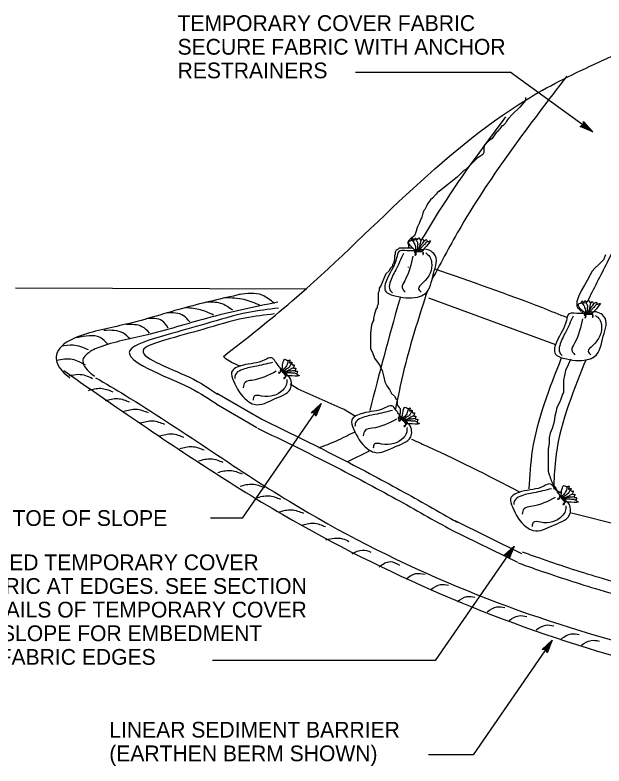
# Model space of a CAD drawing. Extents: x -894 to 866, y -476 to 714.
# Drawn here: x -695.2 to -433.7, y -266.5 to 67 of the extents above; entities that cross this region are included whole.
import ezdxf

# ---------------------------------------------------------------- set-up
doc = ezdxf.new("R2010")
doc.units = 0
for name, color, linetype in [('56 Stage 3 Anno', 7, 'Continuous'), ('57 Undefined', 7, 'Continuous'), ('60 Nongeo Data', 7, 'Continuous')]:
    doc.layers.add(name, color=color, linetype=linetype)

msp = doc.modelspace()

# ---------------------------------------------------------------- linework, layer by layer
at = {"layer": '56 Stage 3 Anno'}
for p, q in [((-543.98, 41.6), (-475.34, 41.6)), ((-475.34, 41.75), (-438.68, 15.18)), ((-444.23, 17.59), (-442.83, 18.19)), ((-438.68, 15.18), (-444.23, 17.59)), ((-444.23, 17.59), (-444.23, 17.59)), ((-439.79, 15.98), (-443.84, 17.74)), ((-440.88, 16.78), (-443.5, 17.91)), ((-441.98, 17.58), (-443.1, 18.06)), ((-442.83, 18.19), (-442.69, 19.71)), ((-442.81, 18.51), (-441.98, 17.58)), ((-442.75, 18.88), (-440.88, 16.78)), ((-442.72, 19.31), (-439.78, 15.98)), ((-442.69, 19.71), (-442.69, 19.71)), ((-442.69, 19.71), (-438.68, 15.18)), ((-438.68, 15.18), (-438.68, 15.18)), ((-559.28, -105.5), (-594.36, -156.37)), ((-563.72, -109.62), (-559.28, -105.5)), ((-563.31, -109.64), (-560.05, -106.62)), ((-560.06, -106.63), (-561.72, -110.72)), ((-559.28, -105.5), (-561.56, -111.11)), ((-559.28, -105.5), (-559.28, -105.5)), ((-562.19, -109.72), (-563.72, -109.62)), ((-563.72, -109.62), (-563.72, -109.62)), ((-562.89, -109.65), (-560.83, -107.74)), ((-562.51, -109.7), (-561.6, -108.86)), ((-561.56, -111.11), (-562.19, -109.72)), ((-561.6, -108.86), (-562.06, -109.99)), ((-560.83, -107.74), (-561.9, -110.38)), ((-561.56, -111.11), (-561.56, -111.11)), ((-594.36, -156.37), (-608.39, -156.37)), ((-473.52, -168.81), (-508.6, -219.68)), ((-477.95, -172.92), (-473.52, -168.81)), ((-477.54, -172.94), (-474.29, -169.93)), ((-474.29, -169.94), (-475.95, -174.02)), ((-473.52, -168.81), (-475.79, -174.41)), ((-473.52, -168.81), (-473.52, -168.81)), ((-476.42, -173.02), (-477.95, -172.92)), ((-477.95, -172.92), (-477.95, -172.92)), ((-477.12, -172.96), (-475.06, -171.05)), ((-476.74, -173.01), (-475.83, -172.16)), ((-475.79, -174.41), (-476.42, -173.02)), ((-475.83, -172.16), (-476.29, -173.29)), ((-475.06, -171.05), (-476.13, -173.69)), ((-475.79, -174.41), (-475.79, -174.41)), ((-456.63, -210.63), (-491.72, -261.5)), ((-461.07, -214.74), (-456.63, -210.63)), ((-460.66, -214.77), (-457.41, -211.75)), ((-460.24, -214.78), (-458.18, -212.87)), ((-458.18, -212.87), (-459.25, -215.51)), ((-457.41, -211.76), (-459.07, -215.84)), ((-456.63, -210.63), (-458.91, -216.24)), ((-456.63, -210.63), (-456.63, -210.63)), ((-459.54, -214.84), (-461.07, -214.74)), ((-461.07, -214.74), (-461.07, -214.74)), ((-459.86, -214.83), (-458.95, -213.99)), ((-458.91, -216.24), (-459.54, -214.84)), ((-458.95, -213.99), (-459.41, -215.12)), ((-458.91, -216.24), (-458.91, -216.24)), ((-508.6, -219.68), (-607.52, -219.68)), ((-491.72, -261.5), (-511.62, -261.5))]:
    msp.add_line(p, q, dxfattribs=at)
at = {"layer": '60 Nongeo Data'}
for p, q in [((-520.57, -44.84), (-520.66, -45.03)), ((-565.78, -54.79), (-694.98, -54.29)), ((-511.57, -58.61), (-455.19, -79.29)), ((-443.55, -65.52), (-442.91, -64.18)), ((-601.66, -85.55), (-602.55, -84.57)), ((-601.92, -85.37), (-598.7, -87.3)), ((-441.56, -86.08), (-442.25, -87.46)), ((-598.7, -87.3), (-595.21, -88.92)), ((-569.48, -99.1), (-572.92, -96.95)), ((-549.51, -108.02), (-569.51, -99.18)), ((-585.6, -112.61), (-605.58, -101.03)), ((-587.72, -116.26), (-604.81, -106.36)), ((-549.26, -107.84), (-543.92, -111.15)), ((-537.89, -126.66), (-547.59, -131.4)), ((-387.01, -169.72), (-448.09, -154.22)), ((-470.06, -172.24), (-499.71, -157.65)), ((-471.97, -176.18), (-501.62, -161.6))]:
    msp.add_line(p, q, dxfattribs=at)
for points in [[(-468.49, 30.37), (-468.49, 29.95), (-468.49, 29.11), (-471.02, 26.16), (-474.4, 22.79), (-476.09, 21.11), (-476.93, 19.84), (-477.35, 19), (-477.78, 18.58), (-478.62, 17.74), (-479.04, 17.74), (-479.89, 16.48), (-480.31, 16.05), (-481.15, 15.21), (-481.57, 14.79), (-482.42, 13.53), (-483.26, 12.26), (-484.95, 11), (-485.37, 10.58), (-486.64, 9.32), (-487.06, 8.05), (-487.06, 6.79), (-487.06, 5.95), (-487.48, 5.11), (-488.75, 4.26), (-490.01, 3.42), (-490.43, 3), (-491.28, 2.16), (-492.54, 0.9), (-494.23, -0.79), (-495.07, -1.63), (-495.92, -2.05), (-496.76, -2.89), (-497.61, -3.74), (-498.87, -5), (-500.98, -6.68), (-503.09, -8.37), (-505.2, -10.05), (-506.89, -11.32), (-507.31, -11.32), (-508.15, -12.58), (-508.58, -13), (-509.84, -14.26), (-510.69, -15.11), (-511.95, -16.79), (-512.37, -17.63), (-513.22, -19.32), (-513.64, -19.74), (-514.06, -21), (-514.48, -22.69), (-515.33, -24.37), (-515.75, -25.63), (-516.59, -27.32), (-517.02, -29), (-517.86, -31.11), (-519.55, -32.37), (-520.39, -33.21), (-520.39, -33.63), (-520.81, -33.63), (-520.81, -34.48), (-520.39, -34.9), (-520.39, -35.74), (-520.39, -36.16), (-519.97, -36.16), (-518.7, -36.58), (-519.55, -36.58), (-521.23, -36.58), (-521.66, -36.58), (-522.92, -36.58), (-523.77, -36.58), (-524.19, -36.58), (-524.61, -36.58), (-525.03, -37), (-525.88, -37.42), (-526.3, -38.27), (-526.3, -39.11), (-526.72, -39.95), (-526.72, -40.79), (-526.72, -41.63), (-527.14, -43.32), (-527.56, -43.74), (-527.56, -44.58), (-527.99, -45), (-528.41, -45.42), (-529.25, -46.69), (-530.52, -47.95), (-531.36, -50.06), (-532.2, -51.74), (-532.63, -53), (-533.47, -54.27), (-533.47, -55.11), (-533.47, -55.53), (-533.89, -56.37), (-533.89, -57.21), (-533.89, -58.48), (-533.89, -59.74), (-533.89, -61.43), (-534.31, -62.27), (-534.31, -63.11), (-534.74, -63.53), (-535.58, -65.64)], [(-433.05, -39.53), (-433.9, -41.63), (-436, -43.74), (-437.69, -45.42), (-438.96, -46.69), (-439.8, -48.37), (-441.07, -50.9), (-442.33, -53), (-443.6, -55.11), (-444.87, -57.64), (-445.29, -58.9), (-445.71, -60.16), (-445.71, -61.43), (-445.71, -62.27), (-445.29, -63.11), (-444.87, -63.11), (-444.87, -63.53), (-444.44, -63.95), (-444.02, -64.37), (-443.6, -64.37), (-443.6, -63.95)], [(-535.58, -65.64), (-536, -67.74), (-536, -68.58), (-536.42, -69.43), (-536.85, -70.69), (-537.27, -74.06), (-537.27, -78.27), (-537.27, -80.37), (-537.27, -81.22), (-536.42, -82.9), (-535.58, -85.43), (-533.89, -87.53), (-533.05, -88.8), (-533.05, -89.22), (-532.2, -90.9), (-531.36, -93.85), (-530.94, -95.95), (-530.09, -97.64), (-528.83, -99.32), (-527.99, -101.01), (-526.72, -102.27), (-525.88, -103.53), (-525.45, -103.96), (-525.45, -104.38), (-525.45, -105.64), (-525.45, -106.06), (-524.61, -107.32), (-524.19, -107.75), (-524.19, -108.17), (-524.19, -109.43), (-524.19, -109.85), (-524.61, -111.11), (-525.03, -111.96), (-525.03, -112.38), (-524.61, -112.38), (-524.19, -112.38), (-524.19, -111.53), (-524.19, -111.11), (-523.77, -111.11)], [(-448.24, -85.85), (-448.66, -86.27), (-449.51, -88.37), (-450.77, -90.9), (-451.19, -93.01), (-451.62, -95.11), (-451.62, -95.53), (-451.62, -96.8), (-451.62, -97.64), (-451.62, -98.9), (-451.62, -99.74), (-451.62, -100.59), (-452.04, -101.43), (-452.46, -102.69), (-452.88, -103.53), (-453.3, -104.8), (-454.57, -107.32), (-454.99, -109.43), (-455.41, -111.11), (-455.84, -113.64), (-456.68, -116.59), (-457.52, -118.69), (-457.94, -120.8), (-457.94, -123.33), (-458.37, -125.85), (-458.37, -128.38), (-458.37, -130.06), (-458.37, -131.75), (-458.37, -133.43), (-458.37, -135.54), (-457.94, -137.22), (-457.52, -138.06), (-457.52, -138.48), (-457.1, -139.33), (-457.1, -139.75), (-456.68, -140.59), (-456.26, -141.43), (-455.84, -142.27), (-454.99, -143.12), (-454.57, -143.96), (-453.73, -144.8), (-452.88, -144.8), (-452.46, -145.22), (-453.3, -145.22), (-453.3, -144.8)]]:
    msp.add_lwpolyline(points, dxfattribs=at)
for points in [[(-602.55, -84.57), (-572.23, -60.06), (-468.25, 29.36), (-437.92, 45.22), (-390.26, 56.76), (-326.72, 25.03), (-303.62, 26.47), (-268.96, 36.57), (-241.52, 32.24), (-190.97, 0.52), (-167.77, -33.58)], [(-450.18, 39.9), (-497.13, -26.89), (-509.93, -50.21)], [(-477.43, 21.81), (-507.24, -20.58), (-514.46, -32.42)], [(-441.11, -60.45), (-432.14, -42.75), (-404.71, 4.84), (-403.44, 6.6)], [(-517.73, -37.33), (-520.01, -33.35), (-519.01, -32.78), (-518.73, -32.07), (-517.88, -33.07), (-517.45, -32.07), (-516.45, -32.64), (-515.88, -31.93), (-514.89, -33.07), (-514.32, -32.36), (-513.46, -33.35), (-512.61, -32.64), (-512.04, -33.49), (-510.76, -33.21), (-514.32, -37.75), (-514.18, -37.61), (-517.59, -37.47)], [(-519.02, -32.88), (-517.88, -34.39), (-517.29, -36.33), (-517.34, -37.52)], [(-517.29, -32.62), (-516.53, -33.85), (-516.37, -34.93), (-516.48, -35.85), (-516.59, -36.93), (-516.8, -37.36)], [(-515.02, -33.15), (-515.29, -34.45), (-515.45, -35.36), (-515.67, -36.23), (-515.99, -36.98), (-516.15, -37.47)], [(-517.59, -37.75), (-522.29, -37.61), (-524.57, -37.9), (-525.71, -40.88), (-529.98, -50.11), (-530.55, -55.8), (-527.13, -57.5), (-516.45, -58.21), (-513.18, -56.79), (-509.34, -47.84), (-509.19, -38.89), (-514.32, -37.47), (-514.6, -37.75)], [(-513.67, -33.37), (-514.21, -34.29), (-514.64, -34.88), (-515.02, -35.47), (-515.4, -36.12), (-515.56, -36.77), (-515.56, -37.14), (-515.61, -37.41)], [(-511.83, -33.59), (-512.97, -34.29), (-513.56, -35.04), (-514.05, -35.47), (-514.48, -36.01), (-514.91, -36.5), (-515.18, -37.04), (-515.4, -37.57)], [(-522.72, -38.89), (-526.13, -46.14), (-528.69, -51.96), (-528.69, -55.09), (-527.56, -56.36)], [(-517.57, -38.06), (-517.82, -38.29), (-517.21, -38.83), (-517.24, -39.37), (-517.59, -39.51), (-517.52, -39.63), (-517.15, -39.46), (-517.08, -39.23), (-517.07, -38.96), (-517.15, -38.73), (-517.32, -38.62), (-517.55, -38.48), (-517.71, -38.32), (-517.47, -38.12)], [(-517.57, -37.47), (-517.63, -37.77), (-514.87, -37.97), (-513.98, -38.59), (-514.12, -39.32), (-513.98, -39.31), (-513.82, -38.63), (-514.07, -38.32), (-514.64, -37.93), (-515.25, -37.72), (-516.16, -37.81), (-516.88, -37.95), (-517.44, -37.97), (-517.54, -37.81), (-517.53, -37.69), (-517.43, -37.47)], [(-517.52, -37.61), (-516.11, -37.67), (-515.47, -37.7), (-514.53, -37.77), (-514.2, -37.71)], [(-516.8, -37.65), (-517.31, -37.8), (-517.45, -37.97)], [(-516.17, -37.81), (-516.84, -37.81), (-517.3, -37.99)], [(-512.75, -38.61), (-511.04, -40.31), (-510.19, -42.87), (-514.03, -51.96), (-516.03, -54.52), (-514.89, -56.08)], [(-518.59, -40.03), (-522.15, -50.97), (-523.29, -53.95), (-522, -56.08)], [(-508.77, -45.74), (-461.03, -62.94), (-450.02, -67.34)], [(-579.98, -61.04), (-585.47, -57.39), (-595.83, -57.08)], [(-512.08, -55.47), (-521.68, -87.46), (-526.29, -107.91)], [(-595.22, -57.08), (-619.14, -62.86), (-645.95, -70.31), (-667.43, -75.94), (-674.44, -80.04), (-676.73, -83.84), (-676.57, -87.19), (-670.78, -94.18)], [(-586.38, -61.95), (-593.39, -59.36), (-602.22, -58.6)], [(-524, -58.11), (-524.57, -60.05), (-537.66, -108.6)], [(-442.37, -65.14), (-444.65, -61.16), (-443.65, -60.59), (-443.36, -59.88), (-442.51, -60.87), (-442.08, -59.88), (-441.09, -60.45), (-440.52, -59.74), (-439.52, -60.87), (-438.95, -60.16), (-438.1, -61.16), (-437.24, -60.45), (-436.67, -61.3), (-435.39, -61.02), (-438.95, -65.56), (-438.81, -65.42), (-442.23, -65.28)], [(-578.5, -60.49), (-610.13, -67.7), (-636.91, -75.14), (-657.94, -80.65), (-663.75, -84.05), (-665.02, -86.16), (-664.97, -87.26), (-659.94, -93.34)], [(-578.2, -63.16), (-591.52, -65.06), (-610.48, -70.11), (-628.2, -75.16), (-644.14, -81.98), (-617.73, -98.45), (-604.94, -106.17)], [(-607.1, -66.21), (-612.74, -63.92), (-619.29, -63.01)], [(-598.57, -64.08), (-603.9, -61.04), (-610.45, -60.58)], [(-443.65, -60.69), (-442.52, -62.2), (-441.92, -64.14), (-441.98, -65.33)], [(-441.92, -60.42), (-441.17, -61.66), (-441, -62.74), (-441.11, -63.66), (-441.22, -64.74), (-441.44, -65.17)], [(-439.65, -60.96), (-439.92, -62.26), (-440.09, -63.17), (-440.3, -64.04), (-440.63, -64.79), (-440.79, -65.28)], [(-438.3, -61.18), (-438.84, -62.1), (-439.28, -62.69), (-439.65, -63.28), (-440.03, -63.93), (-440.19, -64.57), (-440.19, -64.95), (-440.25, -65.22)], [(-436.47, -61.39), (-437.6, -62.1), (-438.19, -62.85), (-438.68, -63.28), (-439.11, -63.82), (-439.55, -64.3), (-439.82, -64.84), (-440.03, -65.38)], [(-673.53, -90.87), (-649.93, -107.21), (-576.23, -154.83), (-431.75, -216.87), (-352.24, -232.75), (-266.95, -228.42), (-201.89, -211.1), (-131.06, -177.89), (-71.77, -125.91), (-48.43, -90.95), (-83.48, -69.07), (-124.9, -67.72)], [(-579.96, -65.73), (-593.05, -67.6), (-611.74, -72.58), (-629.19, -77.55), (-637.92, -81.28), (-617.97, -93.72), (-605.22, -101.42)], [(-617.61, -69.25), (-620.35, -66.51), (-627.97, -65.29)], [(-442.23, -65.56), (-446.92, -65.42), (-449.2, -65.7), (-450.34, -68.69), (-454.61, -77.92), (-455.18, -83.6), (-451.76, -85.31), (-441.09, -86.02), (-437.81, -84.6), (-433.97, -75.65), (-433.83, -66.7), (-438.95, -65.28), (-439.24, -65.56)], [(-447.35, -66.7), (-450.77, -73.94), (-453.33, -79.77), (-453.33, -82.89), (-452.19, -84.17)], [(-442.2, -65.86), (-442.46, -66.09), (-441.84, -66.64), (-441.87, -67.18), (-442.23, -67.32), (-442.15, -67.44), (-441.78, -67.27), (-441.72, -67.04), (-441.7, -66.77), (-441.78, -66.54), (-441.96, -66.43), (-442.19, -66.29), (-442.34, -66.13), (-442.1, -65.93)], [(-442.2, -65.28), (-442.27, -65.58), (-439.5, -65.78), (-438.62, -66.4), (-438.76, -67.13), (-438.62, -67.12), (-438.45, -66.44), (-438.71, -66.13), (-439.27, -65.74), (-439.88, -65.53), (-440.79, -65.62), (-441.51, -65.76), (-442.07, -65.78), (-442.18, -65.62), (-442.16, -65.49), (-442.06, -65.28)], [(-442.15, -65.42), (-440.74, -65.48), (-440.1, -65.51), (-439.17, -65.58), (-438.84, -65.52)], [(-441.43, -65.46), (-441.95, -65.61), (-442.09, -65.78)], [(-440.81, -65.62), (-441.47, -65.62), (-441.93, -65.8)], [(-437.39, -66.42), (-435.68, -68.12), (-434.82, -70.68), (-438.67, -79.77), (-440.66, -82.33), (-439.52, -83.89)], [(-659.35, -94.05), (-646.31, -101.8), (-573.16, -149.07), (-429.81, -210.63), (-322.33, -226.39), (-269.72, -220.74), (-206.17, -204.48), (-128.14, -165.41), (-76.7, -121.59), (-56.46, -89.1), (-89.65, -70.38), (-105.54, -69.32)], [(-627.21, -71.98), (-629.8, -68.79), (-637.11, -67.88)], [(-443.22, -67.84), (-446.78, -78.77), (-447.92, -81.76), (-446.64, -83.89)], [(-643.97, -76.85), (-647.02, -74.26), (-655.7, -73.05)], [(-635.44, -74.26), (-638.79, -71.38), (-645.8, -70.46)], [(-653.87, -79.28), (-657.38, -76.24), (-667.74, -76.39)], [(-662.56, -81.71), (-669.41, -79.59), (-674.59, -80.19)], [(-676.73, -86.28), (-669.72, -85.82), (-664.08, -88.25)], [(-576.82, -90.57), (-579.63, -86.8), (-581.27, -85.2), (-584.31, -86.16), (-594.2, -88.56), (-599, -91.65), (-598.21, -95.38), (-592.13, -104.18), (-588.98, -105.87), (-579.58, -103.31), (-572.49, -97.85), (-574.56, -92.96), (-574.96, -92.91)], [(-576.57, -90.19), (-574.88, -85.94), (-573.81, -86.36), (-573.08, -86.15), (-573.32, -87.43), (-572.28, -87.15), (-572.11, -88.28), (-571.2, -88.29), (-571.47, -89.77), (-570.55, -89.78), (-570.8, -91.07), (-569.72, -91.29), (-570.03, -92.27), (-569.01, -93.09), (-574.78, -93.13), (-574.58, -93.16), (-576.6, -90.39)], [(-573.89, -86.43), (-574.37, -88.25), (-575.52, -89.93), (-576.48, -90.62)], [(-466.88, -143.34), (-465.36, -126.39), (-452.45, -85.14)], [(-580.9, -87.27), (-588.69, -89.09), (-594.85, -90.71), (-597.3, -92.65), (-597.59, -94.34)], [(-572.61, -87.61), (-573.11, -88.98), (-573.85, -89.77), (-574.63, -90.26), (-575.55, -90.84), (-576.02, -90.94)], [(-571.62, -89.72), (-572.8, -90.32), (-573.62, -90.76), (-574.43, -91.13), (-575.22, -91.34), (-575.7, -91.52)], [(-442.25, -87.46), (-455.25, -130.72), (-455.95, -143.49)], [(-671.09, -93.27), (-666.98, -92.51), (-660.73, -94.33)], [(-579.22, -91.2), (-590, -95.22), (-593.04, -96.18), (-593.91, -98.51)], [(-577.04, -90.78), (-577.38, -90.72), (-577.43, -91.54), (-577.86, -91.86), (-578.2, -91.66), (-578.24, -91.79), (-577.88, -91.98), (-577.66, -91.89), (-577.44, -91.73), (-577.31, -91.53), (-577.33, -91.32), (-577.36, -91.05), (-577.34, -90.83), (-577.03, -90.9)], [(-576.58, -90.41), (-576.86, -90.55), (-575.29, -92.84), (-575.23, -93.92), (-575.89, -94.26), (-575.79, -94.36), (-575.16, -94.07), (-575.08, -93.68), (-575.12, -92.99), (-575.34, -92.39), (-575.98, -91.73), (-576.53, -91.25), (-576.89, -90.82), (-576.83, -90.65), (-576.73, -90.58), (-576.49, -90.52)], [(-576.24, -91.12), (-576.68, -90.82), (-576.9, -90.81)], [(-575.98, -91.72), (-576.4, -91.2), (-576.82, -90.95)], [(-576.66, -90.54), (-575.83, -91.68), (-575.45, -92.2), (-574.93, -92.98), (-574.68, -93.2)], [(-570.95, -90.92), (-572, -91.06), (-572.73, -91.09), (-573.43, -91.17), (-574.17, -91.27), (-574.78, -91.55), (-575.08, -91.78), (-575.32, -91.91)], [(-569.97, -92.49), (-571.23, -92.04), (-572.19, -92.04), (-572.83, -91.93), (-573.52, -91.92), (-574.17, -91.89), (-574.76, -92.01), (-575.31, -92.18)], [(-574.48, -94.89), (-574.75, -97.29), (-576.22, -99.55), (-585.73, -102.19), (-588.97, -102.22), (-589.49, -104.09)], [(-662.56, -99.66), (-657.07, -98.74), (-651.74, -100.26)], [(-655.09, -104.22), (-649.61, -103.31), (-644.27, -104.83)], [(-523.45, -111.88), (-526.27, -108.12), (-527.9, -106.51), (-530.95, -107.47), (-540.84, -109.87), (-545.64, -112.96), (-544.85, -116.7), (-538.77, -125.5), (-535.62, -127.18), (-526.22, -124.62), (-519.12, -119.17), (-521.2, -114.27), (-521.6, -114.23)], [(-523.21, -111.51), (-521.51, -107.25), (-520.45, -107.68), (-519.71, -107.46), (-519.96, -108.75), (-518.92, -108.46), (-518.74, -109.6), (-517.83, -109.6), (-518.1, -111.09), (-517.19, -111.09), (-517.44, -112.38), (-516.35, -112.61), (-516.67, -113.58), (-515.65, -114.41), (-521.42, -114.45), (-521.22, -114.47), (-523.23, -111.71)], [(-646.87, -108.94), (-641.38, -108.02), (-636.05, -109.54)], [(-527.53, -108.58), (-535.33, -110.41), (-541.48, -112.02), (-543.93, -113.97), (-544.23, -115.65)], [(-520.53, -107.74), (-521, -109.57), (-522.15, -111.24), (-523.12, -111.94)], [(-519.24, -108.93), (-519.74, -110.29), (-520.49, -111.09), (-521.27, -111.57), (-522.18, -112.16), (-522.65, -112.26)], [(-639.55, -114.11), (-634.07, -113.2), (-628.73, -114.72)], [(-585.59, -112.53), (-551.92, -129.17), (-523.87, -144.1), (-498.84, -158.14)], [(-525.85, -112.52), (-536.63, -116.53), (-539.68, -117.5), (-540.55, -119.83)], [(-523.68, -112.09), (-524.02, -112.03), (-524.06, -112.86), (-524.5, -113.17), (-524.83, -112.98), (-524.87, -113.11), (-524.51, -113.3), (-524.29, -113.2), (-524.08, -113.05), (-523.94, -112.84), (-523.96, -112.63), (-524, -112.36), (-523.97, -112.15), (-523.66, -112.21)], [(-523.22, -111.73), (-523.5, -111.87), (-521.93, -114.15), (-521.87, -115.23), (-522.53, -115.57), (-522.43, -115.68), (-521.79, -115.39), (-521.71, -114.99), (-521.75, -114.31), (-521.98, -113.7), (-522.61, -113.04), (-523.17, -112.57), (-523.53, -112.14), (-523.47, -111.96), (-523.36, -111.89), (-523.13, -111.84)], [(-522.88, -112.44), (-523.32, -112.13), (-523.53, -112.13)], [(-522.62, -113.03), (-523.03, -112.51), (-523.46, -112.26)], [(-523.29, -111.85), (-522.47, -113), (-522.09, -113.51), (-521.57, -114.29), (-521.31, -114.51)], [(-518.25, -111.04), (-519.43, -111.63), (-520.25, -112.07), (-521.06, -112.44), (-521.86, -112.66), (-522.34, -112.83)], [(-517.58, -112.23), (-518.64, -112.38), (-519.37, -112.41), (-520.07, -112.48), (-520.81, -112.59), (-521.42, -112.86), (-521.71, -113.1), (-521.96, -113.22)], [(-516.61, -113.8), (-517.86, -113.35), (-518.82, -113.35), (-519.46, -113.24), (-520.15, -113.24), (-520.8, -113.2), (-521.39, -113.32), (-521.95, -113.49)], [(-587.56, -116.42), (-553.91, -133.06), (-525.97, -147.93), (-500.96, -161.96)], [(-521.11, -116.2), (-521.38, -118.6), (-522.86, -120.86), (-532.37, -123.51), (-535.61, -123.54), (-536.12, -125.4)], [(-631.02, -119.89), (-625.54, -118.98), (-620.2, -120.5)], [(-544.62, -118.33), (-552.62, -122.22), (-560.38, -125.32)], [(-470.83, -144.96), (-514.46, -123.51), (-519.17, -121.43)], [(-622.03, -125.52), (-616.55, -124.61), (-611.21, -126.13)], [(-613.68, -130.97), (-608.2, -130.05), (-602.86, -131.57)], [(-605.15, -136.14), (-599.66, -135.23), (-594.33, -136.75)], [(-595.25, -142.22), (-589.76, -141.31), (-584.43, -142.83)], [(-452.92, -146.64), (-455.73, -142.87), (-457.37, -141.26), (-460.42, -142.23), (-470.3, -144.62), (-475.11, -147.71), (-474.32, -151.45), (-468.23, -160.25), (-465.09, -161.93), (-455.69, -159.37), (-448.59, -153.92), (-450.66, -149.02), (-451.06, -148.98)], [(-457, -143.33), (-464.8, -145.16), (-470.95, -146.77), (-473.4, -148.72), (-473.69, -150.41)], [(-452.68, -146.26), (-450.98, -142), (-449.91, -142.43), (-449.18, -142.21), (-449.43, -143.5), (-448.38, -143.21), (-448.21, -144.35), (-447.3, -144.35), (-447.57, -145.84), (-446.66, -145.84), (-446.91, -147.13), (-445.82, -147.36), (-446.13, -148.33), (-445.11, -149.16), (-450.89, -149.2), (-450.69, -149.22), (-452.7, -146.46)], [(-449.99, -142.49), (-450.47, -144.32), (-451.62, -145.99), (-452.58, -146.69)], [(-588.09, -147.4), (-582.6, -146.48), (-577.27, -148)], [(-452.68, -146.48), (-452.96, -146.62), (-451.39, -148.9), (-451.33, -149.98), (-451.99, -150.32), (-451.89, -150.43), (-451.26, -150.14), (-451.18, -149.75), (-451.22, -149.06), (-451.44, -148.45), (-452.08, -147.79), (-452.63, -147.32), (-452.99, -146.89), (-452.94, -146.71), (-452.83, -146.64), (-452.6, -146.59)], [(-452.76, -146.6), (-451.94, -147.75), (-451.56, -148.26), (-451.04, -149.04), (-450.78, -149.26)], [(-448.71, -143.68), (-449.21, -145.04), (-449.95, -145.84), (-450.74, -146.32), (-451.65, -146.91), (-452.12, -147.01)], [(-447.72, -145.79), (-448.9, -146.38), (-449.72, -146.83), (-450.53, -147.19), (-451.32, -147.41), (-451.8, -147.58)], [(-455.32, -147.27), (-466.1, -151.28), (-469.15, -152.25), (-470.02, -154.58)], [(-453.14, -146.84), (-453.48, -146.78), (-453.53, -147.61), (-453.97, -147.92), (-454.3, -147.73), (-454.34, -147.86), (-453.98, -148.05), (-453.76, -147.95), (-453.54, -147.8), (-453.41, -147.59), (-453.43, -147.38), (-453.47, -147.11), (-453.44, -146.9), (-453.13, -146.96)], [(-452.35, -147.19), (-452.78, -146.88), (-453, -146.88)], [(-452.09, -147.78), (-452.5, -147.26), (-452.93, -147.01)], [(-447.05, -146.98), (-448.1, -147.13), (-448.84, -147.16), (-449.54, -147.23), (-450.28, -147.34), (-450.88, -147.61), (-451.18, -147.85), (-451.42, -147.97)], [(-446.08, -148.55), (-447.33, -148.1), (-448.29, -148.1), (-448.93, -147.99), (-449.62, -147.99), (-450.27, -147.95), (-450.86, -148.08), (-451.42, -148.24)], [(-577.88, -153.63), (-572.39, -152.72), (-567.06, -154.24)], [(-450.58, -150.96), (-450.85, -153.35), (-452.32, -155.61), (-461.83, -158.26), (-465.08, -158.29), (-465.59, -160.15)], [(-568.13, -159.56), (-562.64, -158.65), (-557.31, -160.17)], [(-557.1, -166.01), (-549.78, -165.55), (-546.89, -166.77)], [(-545.52, -172.25), (-540.95, -170.57), (-537.14, -171.49)], [(-470.02, -171.36), (-462.8, -173.95), (-436, -182.66), (-404.84, -190.74), (-377.42, -195.72), (-368.21, -197.39)], [(-533.48, -178.03), (-528.61, -175.74), (-524.49, -177.27)], [(-471.8, -176.25), (-464.48, -178.87), (-437.46, -187.66), (-405.96, -195.83), (-378.35, -200.84), (-369.14, -202.51)], [(-521.45, -183.35), (-517.33, -181.07), (-513.07, -181.37)], [(-510.48, -188.07), (-506.21, -185.94), (-502.71, -186.24)], [(-498.74, -193.39), (-494.48, -191.26), (-490.97, -191.57)], [(-485.49, -197.96), (-481.22, -195.83), (-477.72, -196.13)], [(-475.74, -201.91), (-471.47, -199.78), (-467.97, -200.08)], [(-463.7, -206.02), (-459.44, -203.89), (-455.93, -204.19)], [(-452.47, -209.93), (-448.21, -207.8), (-444.7, -208.1)], [(-443.64, -212.82), (-439.37, -210.69), (-435.87, -210.99)]]:
    msp.add_spline(points, degree=3, dxfattribs=at)

# ---------------------------------------------------------------- texts
at = {"layer": '57 Undefined'}
for s, p in [('TEMPORARY COVER FABRIC', (-622.99, 59.92)), ('SECURE FABRIC WITH ANCHOR', (-622.99, 49.42)), ('RESTRAINERS', (-622.99, 38.92)), ('TOE OF SLOPE', (-696.26, -159.87)), ('EMBED TEMPORARY COVER', (-718.02, -179.54)), ('FABRIC AT EDGES. SEE SECTION', (-718.02, -190.04)), ('DETAILS OF TEMPORARY COVER', (-718.02, -200.54)), ('ON SLOPE FOR EMBEDMENT', (-718.02, -211.04)), ('OF FABRIC EDGES', (-718.02, -221.54)), ('LINEAR SEDIMENT BARRIER', (-653.3, -253.88)), ('(EARTHEN BERM SHOWN)', (-653.3, -264.38))]:
    msp.add_text(s, height=7, dxfattribs=at).set_placement(p)

doc.saveas('drawing.dxf')
